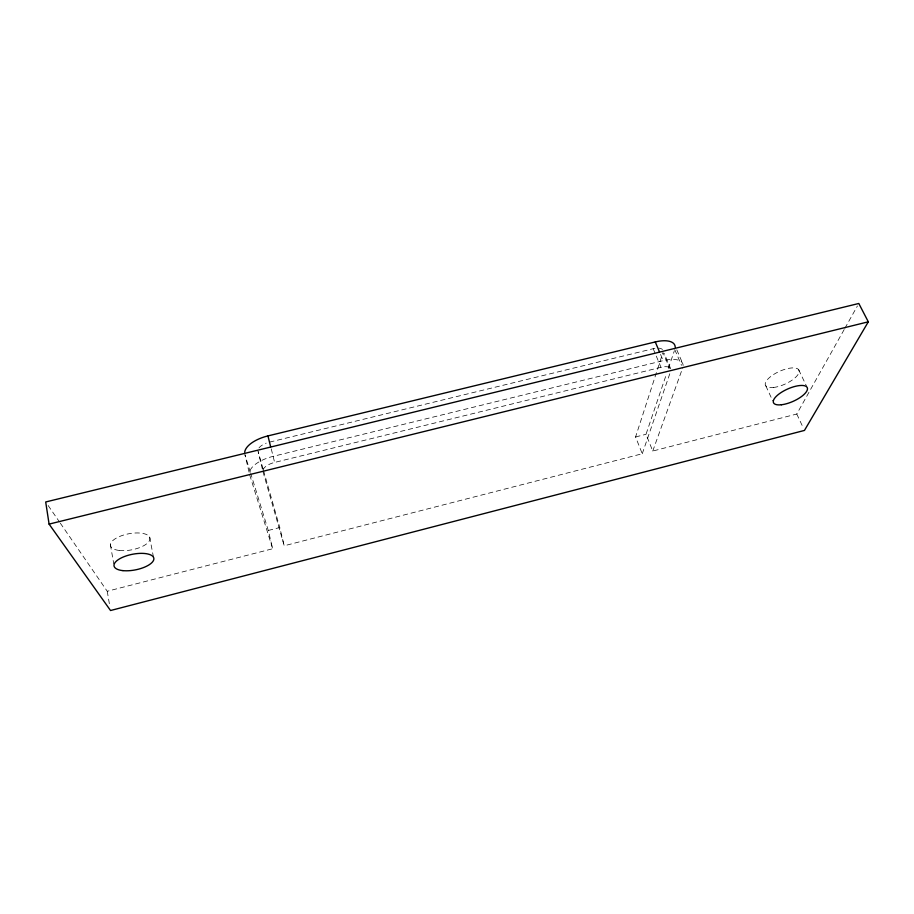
<?xml version="1.0" encoding="UTF-8"?>
<svg xmlns="http://www.w3.org/2000/svg" width="914" height="914" viewBox="0 0 914 914"><rect width="100%" height="100%" fill="white"/><g stroke="black" fill="none" stroke-linecap="round" stroke-linejoin="round"><path stroke-width="0.69" stroke-dasharray="4.57 3.43" d="M262.969 471.613L284.22 545.772L642.256 453.744L635.573 436.961L662.958 352.484L669.734 368.445M844.17 329.566L796.768 414.031L652.756 451.048L646.004 434.299L666.546 373.803M668.374 368.422L674.304 350.953M642.256 453.744L670.773 370.89M652.756 451.048L682.655 367.965M844.867 328.32L857.412 305.962M60.278 523.116L107.235 591.267L272.658 548.743L268.293 530.463L250.756 473.566M268.293 530.463L279.775 527.538L284.22 545.772M635.573 436.961L646.004 434.299M262.992 469.99A13.584 6.067 -13.7 0 1 274.623 462.427L660.993 367.302A12.945 5.484 -22.7 0 1 670.945 369.313L664.158 353.33M683.112 365.52A25.889 10.979 -22.7 0 0 663.187 360.642L273.035 456.372A27.169 12.145 -13.7 0 0 249.522 472.481M269.573 442.113L653.179 348.725A12.842 5.633 -22.9 0 1 656.206 348.2M48.134 505.499L59.467 521.94M798.687 369.782L806.434 385.971M796.768 414.031L803.28 427.901M765.829 385.857L772.696 400.766M676.806 349.856L682.644 363.395M674.761 349.605L681.524 365.337M660.548 354.415L663.187 360.642M653.179 348.725L660.993 367.302M249.716 474.892L272.658 548.743M250.345 472.218L244.906 454.601L249.396 473.532M263.106 469.065L258.068 451.39L262.318 468.916M263.495 470.424L279.775 527.538M271.264 448.877L274.623 462.427M149.61 537.044L153.483 557.22M110.388 544.698L113.747 563.744M107.235 591.267L109.829 606.393M658.868 348.165A12.842 5.633 -22.9 0 1 662.444 349.548M258.97 447.951A13.47 6.227 -13.5 0 1 266.214 443.153M773.37 387.49A18.349 6.946 -24.3 0 0 799.167 371.564A18.349 6.946 -24.3 0 0 774.078 374.203A18.349 6.946 -24.3 0 0 773.37 387.49M119.346 550.468A20.119 8.169 -10.8 0 0 149.987 539.134A20.119 8.169 -10.8 0 0 121.276 535.821A20.119 8.169 -10.8 0 0 119.346 550.468"/><path stroke-width="1.37" d="M868.3 321.819L804.457 430.425L110.537 610.518L49.093 524.11L45.7 501.969L858.806 303.482L868.3 321.819L49.093 524.11M244.701 452.144A26.952 12.453 -13.5 0 1 267.951 435.909L655.269 341.939A25.695 11.265 -22.9 0 1 675.195 347.114M655.269 341.939L659.497 351.913M267.951 435.909L270.658 446.82M122.956 570.633A20.279 7.952 -11.1 0 0 153.849 559.254A20.279 7.952 -11.1 0 0 124.99 556.329A20.279 7.952 -11.1 0 0 122.956 570.633M781.39 404.765A18.486 6.752 -24 0 0 807.485 388.953A18.486 6.752 -24 0 0 782.293 391.786A18.486 6.752 -24 0 0 781.39 404.765"/></g></svg>
